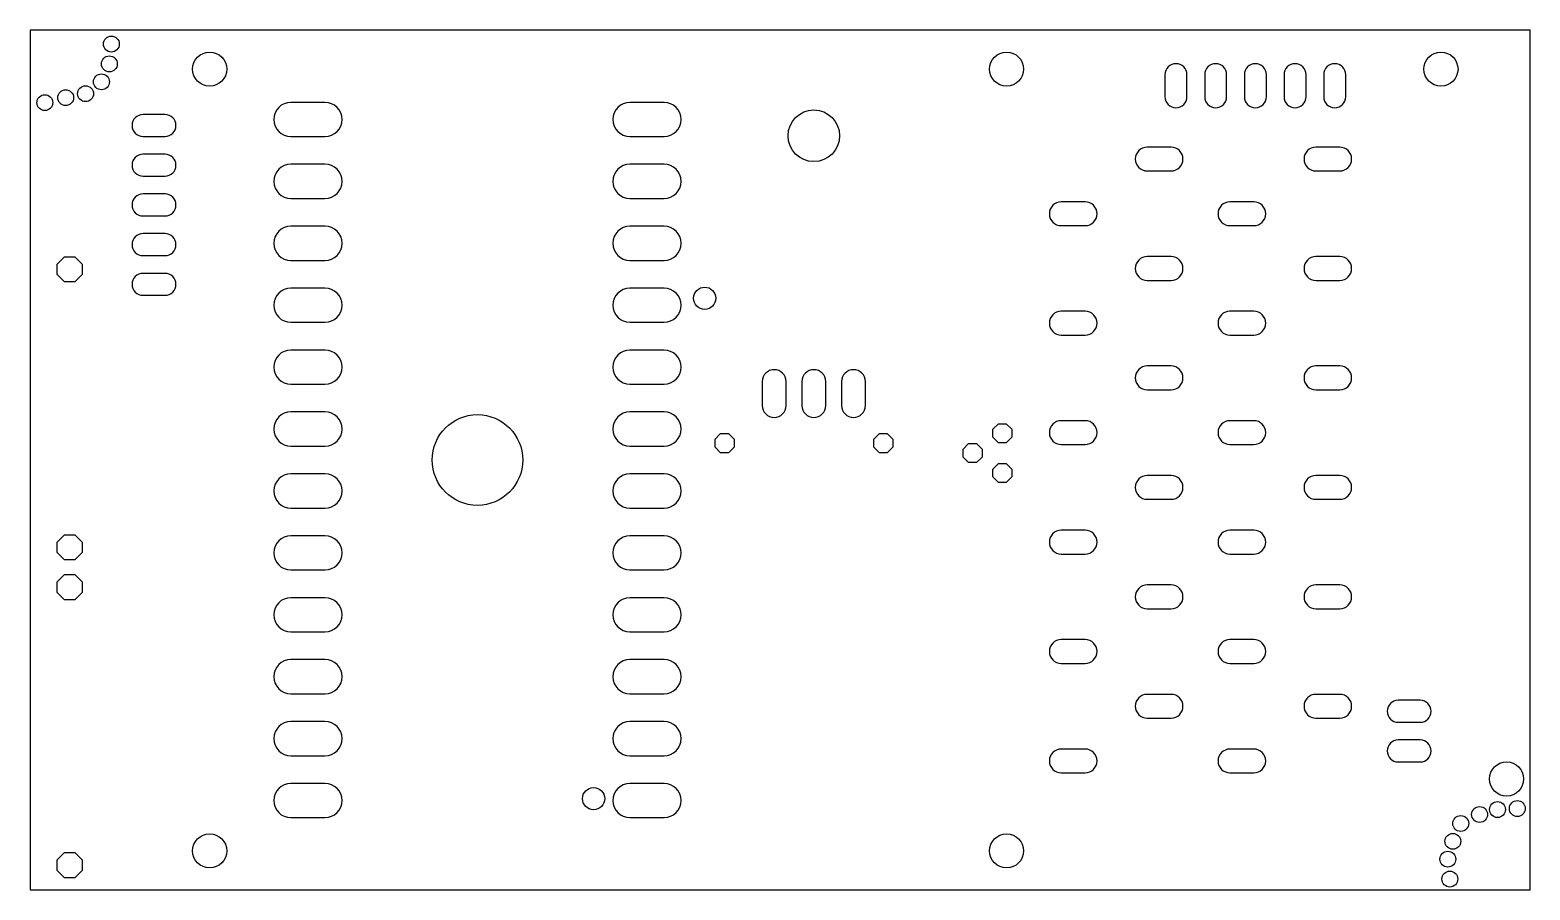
# Model space of a CAD drawing. Extents: x 0 to 96, y 0 to 55.
import ezdxf

# ---------------------------------------------------------------- set-up
doc = ezdxf.new("R2010")
doc.units = 0
doc.layers.add('17', color=94, linetype='CONTINUOUS')
doc.layers.add('20', color=178, linetype='CONTINUOUS')

# ---------------------------------------------------------------- blocks, each defined once
blk = doc.blocks.new('LONGP100')
blk.add_lwpolyline([(-0.5, -0.5), (0.5, -0.5, 1), (0.5, 0.5), (-0.5, 0.5, 1)], format="xyb", close=True)
blk = doc.blocks.new('OCTAGONP')
blk.add_lwpolyline([(-0.5, -0.2071), (-0.5, 0.2071), (-0.2071, 0.5), (0.2071, 0.5), (0.5, 0.2071), (0.5, -0.2071), (0.2071, -0.5), (-0.2071, -0.5)], close=True)
blk = doc.blocks.new('ROUNDP')
blk.add_circle((0, 0), 0.5)

msp = doc.modelspace()

# ---------------------------------------------------------------- linework, layer by layer
at = {"layer": '20'}
for p, q in [((96, 55), (0, 55)), ((0, 55), (0, 0)), ((96, 0), (96, 55)), ((0, 0), (96, 0))]:
    msp.add_line(p, q, dxfattribs=at)
for centre, radius in [((5.207, 54.102), 0.508), ((5.08, 52.832), 0.508), ((11.5, 52.5), 1.0922), ((62.5, 52.5), 1.0922), ((90.3, 52.5), 1.0922), ((4.572, 51.689), 0.508), ((2.286, 50.673), 0.508), ((3.556, 50.927), 0.508), ((0.9525, 50.3555), 0.508), ((50.165, 48.236), 1.651), ((28.635, 27.5), 2.9), ((94.5, 7.1), 1.0922), ((92.7735, 4.826), 0.508), ((93.9165, 5.1435), 0.508), ((95.1865, 5.207), 0.508), ((91.567, 4.2545), 0.508), ((11.5, 2.5), 1.0922), ((62.5, 2.5), 1.0922), ((91.059, 3.1115), 0.508), ((90.7415, 1.9685), 0.508), ((90.8685, 0.6985), 0.508)]:
    msp.add_circle(centre, radius, dxfattribs=at)

# ---------------------------------------------------------------- block references
at = {"layer": '17'}
for name, p, xscale, yscale, rotation in [('LONGP100', (73.3425, 51.435), 1.4064, 1.4064, 270), ('LONGP100', (73.3425, 51.435), 1.4064, 1.4064, 270), ('LONGP100', (75.8825, 51.435), 1.4064, 1.4064, 270), ('LONGP100', (75.8825, 51.435), 1.4064, 1.4064, 270), ('LONGP100', (78.4225, 51.435), 1.4064, 1.4064, 270), ('LONGP100', (78.4225, 51.435), 1.4064, 1.4064, 270), ('LONGP100', (80.9625, 51.435), 1.4064, 1.4064, 270), ('LONGP100', (80.9625, 51.435), 1.4064, 1.4064, 270), ('LONGP100', (83.5025, 51.435), 1.4064, 1.4064, 270), ('LONGP100', (83.5025, 51.435), 1.4064, 1.4064, 270), ('LONGP100', (7.9375, 48.895), 1.4064, 1.4064, 180), ('LONGP100', (7.9375, 48.895), 1.4064, 1.4064, 180), ('LONGP100', (7.9375, 46.355), 1.4064, 1.4064, 180), ('LONGP100', (7.9375, 46.355), 1.4064, 1.4064, 180), ('LONGP100', (72.265, 46.75), 1.524, 1.524, 180), ('LONGP100', (72.265, 46.75), 1.524, 1.524, 180), ('LONGP100', (83.06, 46.75), 1.524, 1.524, 180), ('LONGP100', (83.06, 46.75), 1.524, 1.524, 180), ('LONGP100', (7.9375, 43.815), 1.4064, 1.4064, 180), ('LONGP100', (7.9375, 43.815), 1.4064, 1.4064, 180), ('LONGP100', (66.765, 43.25), 1.524, 1.524, 180), ('LONGP100', (66.765, 43.25), 1.524, 1.524, 180), ('LONGP100', (77.56, 43.25), 1.524, 1.524, 180), ('LONGP100', (77.56, 43.25), 1.524, 1.524, 180), ('LONGP100', (7.9375, 41.275), 1.4064, 1.4064, 180), ('LONGP100', (7.9375, 41.275), 1.4064, 1.4064, 180), ('OCTAGONP', (2.54, 39.6875), 1.6002, 1.6002, 90), ('OCTAGONP', (2.54, 39.6875), 1.6002, 1.6002, 90), ('LONGP100', (72.265, 39.75), 1.524, 1.524, 180), ('LONGP100', (72.265, 39.75), 1.524, 1.524, 180), ('LONGP100', (83.06, 39.75), 1.524, 1.524, 180), ('LONGP100', (83.06, 39.75), 1.524, 1.524, 180), ('LONGP100', (7.9375, 38.735), 1.4064, 1.4064, 180), ('LONGP100', (7.9375, 38.735), 1.4064, 1.4064, 180), ('ROUNDP', (43.18, 37.846), 1.4224, 1.4224, 180), ('ROUNDP', (43.18, 37.846), 1.4224, 1.4224, 180), ('LONGP100', (66.765, 36.25), 1.524, 1.524, 180), ('LONGP100', (66.765, 36.25), 1.524, 1.524, 180), ('LONGP100', (77.56, 36.25), 1.524, 1.524, 180), ('LONGP100', (77.56, 36.25), 1.524, 1.524, 180), ('LONGP100', (47.625, 31.75), 1.524, 1.524, 90), ('LONGP100', (47.625, 31.75), 1.524, 1.524, 90), ('LONGP100', (50.165, 31.75), 1.524, 1.524, 90), ('LONGP100', (50.165, 31.75), 1.524, 1.524, 90), ('LONGP100', (52.705, 31.75), 1.524, 1.524, 90), ('LONGP100', (52.705, 31.75), 1.524, 1.524, 90), ('LONGP100', (72.265, 32.75), 1.524, 1.524, 180), ('LONGP100', (72.265, 32.75), 1.524, 1.524, 180), ('LONGP100', (83.06, 32.75), 1.524, 1.524, 180), ('LONGP100', (83.06, 32.75), 1.524, 1.524, 180), ('OCTAGONP', (62.23, 29.21), 1.2192, 1.2192, 90), ('OCTAGONP', (62.23, 29.21), 1.2192, 1.2192, 90), ('LONGP100', (66.765, 29.25), 1.524, 1.524, 180), ('LONGP100', (66.765, 29.25), 1.524, 1.524, 180), ('LONGP100', (77.56, 29.25), 1.524, 1.524, 180), ('LONGP100', (77.56, 29.25), 1.524, 1.524, 180), ('OCTAGONP', (60.325, 27.94), 1.2192, 1.2192, 90), ('OCTAGONP', (60.325, 27.94), 1.2192, 1.2192, 90), ('OCTAGONP', (62.23, 26.67), 1.2192, 1.2192, 90), ('OCTAGONP', (62.23, 26.67), 1.2192, 1.2192, 90), ('LONGP100', (72.265, 25.75), 1.524, 1.524, 180), ('LONGP100', (72.265, 25.75), 1.524, 1.524, 180), ('LONGP100', (83.06, 25.75), 1.524, 1.524, 180), ('LONGP100', (83.06, 25.75), 1.524, 1.524, 180), ('OCTAGONP', (2.54, 21.9075), 1.6002, 1.6002, 90), ('OCTAGONP', (2.54, 21.9075), 1.6002, 1.6002, 90), ('LONGP100', (66.765, 22.25), 1.524, 1.524, 180), ('LONGP100', (66.765, 22.25), 1.524, 1.524, 180), ('LONGP100', (77.56, 22.25), 1.524, 1.524, 180), ('LONGP100', (77.56, 22.25), 1.524, 1.524, 180), ('OCTAGONP', (2.54, 19.3675), 1.6002, 1.6002, 90), ('OCTAGONP', (2.54, 19.3675), 1.6002, 1.6002, 90), ('LONGP100', (72.265, 18.75), 1.524, 1.524, 180), ('LONGP100', (72.265, 18.75), 1.524, 1.524, 180), ('LONGP100', (83.06, 18.75), 1.524, 1.524, 180), ('LONGP100', (83.06, 18.75), 1.524, 1.524, 180), ('LONGP100', (66.765, 15.25), 1.524, 1.524, 180), ('LONGP100', (66.765, 15.25), 1.524, 1.524, 180), ('LONGP100', (77.56, 15.25), 1.524, 1.524, 180), ('LONGP100', (77.56, 15.25), 1.524, 1.524, 180), ('LONGP100', (72.265, 11.75), 1.524, 1.524, 180), ('LONGP100', (72.265, 11.75), 1.524, 1.524, 180), ('LONGP100', (83.06, 11.75), 1.524, 1.524, 180), ('LONGP100', (83.06, 11.75), 1.524, 1.524, 180), ('LONGP100', (88.265, 11.43), 1.4064, 1.4064, 180), ('LONGP100', (88.265, 11.43), 1.4064, 1.4064, 180), ('LONGP100', (66.765, 8.25), 1.524, 1.524, 180), ('LONGP100', (66.765, 8.25), 1.524, 1.524, 180), ('LONGP100', (77.56, 8.25), 1.524, 1.524, 180), ('LONGP100', (77.56, 8.25), 1.524, 1.524, 180), ('LONGP100', (88.265, 8.89), 1.4064, 1.4064, 180), ('LONGP100', (88.265, 8.89), 1.4064, 1.4064, 180), ('ROUNDP', (36.068, 5.842), 1.4224, 1.4224, 180), ('ROUNDP', (36.068, 5.842), 1.4224, 1.4224, 180), ('OCTAGONP', (2.54, 1.5875), 1.6002, 1.6002, 90), ('OCTAGONP', (2.54, 1.5875), 1.6002, 1.6002, 90)]:
    msp.add_blockref(name, p, dxfattribs=dict(at, xscale=xscale, yscale=yscale, rotation=rotation))
for name, p, xscale, yscale in [('LONGP100', (17.785, 49.28), 2.1844, 2.1844), ('LONGP100', (17.785, 49.28), 2.1844, 2.1844), ('LONGP100', (39.485, 49.28), 2.1844, 2.1844), ('LONGP100', (39.485, 49.28), 2.1844, 2.1844), ('LONGP100', (17.785, 45.32), 2.1844, 2.1844), ('LONGP100', (17.785, 45.32), 2.1844, 2.1844), ('LONGP100', (39.485, 45.32), 2.1844, 2.1844), ('LONGP100', (39.485, 45.32), 2.1844, 2.1844), ('LONGP100', (17.785, 41.36), 2.1844, 2.1844), ('LONGP100', (17.785, 41.36), 2.1844, 2.1844), ('LONGP100', (39.485, 41.36), 2.1844, 2.1844), ('LONGP100', (39.485, 41.36), 2.1844, 2.1844), ('LONGP100', (17.785, 37.4), 2.1844, 2.1844), ('LONGP100', (17.785, 37.4), 2.1844, 2.1844), ('LONGP100', (39.485, 37.4), 2.1844, 2.1844), ('LONGP100', (39.485, 37.4), 2.1844, 2.1844), ('LONGP100', (17.785, 33.44), 2.1844, 2.1844), ('LONGP100', (17.785, 33.44), 2.1844, 2.1844), ('LONGP100', (39.485, 33.44), 2.1844, 2.1844), ('LONGP100', (39.485, 33.44), 2.1844, 2.1844), ('LONGP100', (17.785, 29.48), 2.1844, 2.1844), ('LONGP100', (17.785, 29.48), 2.1844, 2.1844), ('LONGP100', (39.485, 29.48), 2.1844, 2.1844), ('LONGP100', (39.485, 29.48), 2.1844, 2.1844), ('OCTAGONP', (44.45, 28.575), 1.2192, 1.2192), ('OCTAGONP', (44.45, 28.575), 1.2192, 1.2192), ('OCTAGONP', (54.61, 28.575), 1.2192, 1.2192), ('OCTAGONP', (54.61, 28.575), 1.2192, 1.2192), ('LONGP100', (17.785, 25.52), 2.1844, 2.1844), ('LONGP100', (17.785, 25.52), 2.1844, 2.1844), ('LONGP100', (39.485, 25.52), 2.1844, 2.1844), ('LONGP100', (39.485, 25.52), 2.1844, 2.1844), ('LONGP100', (17.785, 21.56), 2.1844, 2.1844), ('LONGP100', (17.785, 21.56), 2.1844, 2.1844), ('LONGP100', (39.485, 21.56), 2.1844, 2.1844), ('LONGP100', (39.485, 21.56), 2.1844, 2.1844), ('LONGP100', (17.785, 17.6), 2.1844, 2.1844), ('LONGP100', (17.785, 17.6), 2.1844, 2.1844), ('LONGP100', (39.485, 17.6), 2.1844, 2.1844), ('LONGP100', (39.485, 17.6), 2.1844, 2.1844), ('LONGP100', (17.785, 13.64), 2.1844, 2.1844), ('LONGP100', (17.785, 13.64), 2.1844, 2.1844), ('LONGP100', (39.485, 13.64), 2.1844, 2.1844), ('LONGP100', (39.485, 13.64), 2.1844, 2.1844), ('LONGP100', (17.785, 9.68), 2.1844, 2.1844), ('LONGP100', (17.785, 9.68), 2.1844, 2.1844), ('LONGP100', (39.485, 9.68), 2.1844, 2.1844), ('LONGP100', (39.485, 9.68), 2.1844, 2.1844), ('LONGP100', (17.785, 5.72), 2.1844, 2.1844), ('LONGP100', (17.785, 5.72), 2.1844, 2.1844), ('LONGP100', (39.485, 5.72), 2.1844, 2.1844), ('LONGP100', (39.485, 5.72), 2.1844, 2.1844)]:
    msp.add_blockref(name, p, dxfattribs=dict(at, xscale=xscale, yscale=yscale))

doc.saveas('drawing.dxf')
